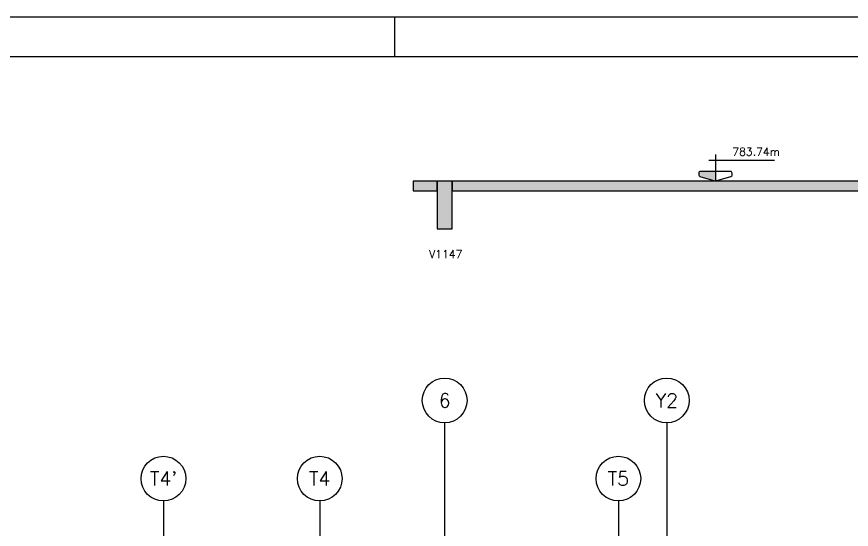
# Model space of a CAD drawing. Extents: x -4723 to 4922, y -2048 to 2452.
# Drawn here: x 746 to 1798, y 1806 to 2452 of the extents above; entities that cross this region are included whole.
import ezdxf
from ezdxf.enums import TextEntityAlignment as Align

# ---------------------------------------------------------------- set-up
doc = ezdxf.new("R2010")
doc.units = 0
doc.header["$LTSCALE"] = 50
doc.header["$MEASUREMENT"] = 0
doc.linetypes.add('EIXO', pattern=[6.8, 6, -0.4, 0, -0.4])
for name, color, linetype in [('F-CORTE', 4, 'CONTINUOUS'), ('F-EIXO', 12, 'EIXO'), ('F-MARGEM', 1, 'CONTINUOUS'), ('F-NÍVEL-VISTA', 2, 'CONTINUOUS'), ('F-SOLIDO-CORTE', 71, 'CONTINUOUS'), ('F-TEXTO', 6, 'CONTINUOUS'), ('F-TEXTO-YELLOW', 2, 'CONTINUOUS')]:
    doc.layers.add(name, color=color, linetype=linetype)
doc.styles.add('MCP', font='simplex.shx')
doc.styles.add('ROMANS', font='simplex.shx')

# ---------------------------------------------------------------- blocks, each defined once
blk = doc.blocks.new('*U150')
at = {"layer": 'F-EIXO'}
blk.add_line((0, 0), (0, -2753.4852), dxfattribs=at)
at = {"layer": 'F-EIXO', "color": 2, "linetype": 'Continuous'}
blk.add_circle((0, 28.2072), 28.2072, dxfattribs=at)
at = {"layer": 'F-TEXTO', "style": 'ROMANS'}
blk.add_attdef('EIXO', text='', height=17.5, rotation=360, dxfattribs=at).set_placement((0, 28.2072), align=Align.MIDDLE_CENTER)
blk = doc.blocks.new('*U161')
at = {"layer": 'F-EIXO'}
blk.add_line((0, 0), (0, -2655), dxfattribs=at)
at = {"layer": 'F-EIXO', "color": 2, "linetype": 'Continuous'}
blk.add_circle((0, 28.2), 28.2, dxfattribs=at)
at = {"layer": 'F-TEXTO', "style": 'ROMANS'}
blk.add_attdef('EIXO', text='', height=17.5, rotation=360, dxfattribs=at).set_placement((0, 28.2), align=Align.MIDDLE_CENTER)
blk = doc.blocks.new('*U177')
at = {"layer": 'F-EIXO'}
blk.add_line((0, 0), (0, -2655), dxfattribs=at)
at = {"layer": 'F-EIXO', "color": 2, "linetype": 'Continuous'}
blk.add_circle((0, 28.2), 28.2, dxfattribs=at)
at = {"layer": 'F-TEXTO', "style": 'ROMANS'}
blk.add_attdef('EIXO', text='', height=17.5, rotation=360, dxfattribs=at).set_placement((0, 28.2), align=Align.MIDDLE_CENTER)
blk = doc.blocks.new('*U171')
at = {"layer": 'F-EIXO'}
blk.add_line((0, 0), (0, -2655), dxfattribs=at)
at = {"layer": 'F-EIXO', "color": 2, "linetype": 'Continuous'}
blk.add_circle((0, 28.2), 28.2, dxfattribs=at)
at = {"layer": 'F-TEXTO', "style": 'ROMANS'}
blk.add_attdef('EIXO', text='', height=17.5, rotation=360, dxfattribs=at).set_placement((0, 28.2), align=Align.MIDDLE_CENTER)
blk = doc.blocks.new('*U178')
at = {"layer": 'F-EIXO'}
blk.add_line((0, 0), (0, -2753.4852), dxfattribs=at)
at = {"layer": 'F-EIXO', "color": 2, "linetype": 'Continuous'}
blk.add_circle((0, 28.2072), 28.2072, dxfattribs=at)
at = {"layer": 'F-TEXTO', "style": 'ROMANS'}
blk.add_attdef('EIXO', text='', height=17.5, rotation=360, dxfattribs=at).set_placement((0, 28.2072), align=Align.MIDDLE_CENTER)
blk = doc.blocks.new('A0-4L_900')
at = {"layer": 'F-MARGEM', "color": 2}
blk.add_line((118.9, 90), (118.9, 89), dxfattribs=at)
blk.add_lwpolyline([(0, 0), (0, 90), (192.9, 90), (192.9, 0)], close=True, dxfattribs=at)
at = {"layer": 'F-MARGEM', "color": 7}
blk.add_lwpolyline([(2.5, 89), (191.9, 89), (191.9, 1), (2.5, 1)], close=True, dxfattribs=at)
blk = doc.blocks.new('Nível - Vista')
at = {"layer": 'F-NÍVEL-VISTA'}
blk.add_hatch(color=71, dxfattribs=at).paths.add_polyline_path([(0, 0.238), (-0.38, 0.238, 0.414214), (-0.42, 0.198), (-0.42, 0.148, 0.331206), (-0.391, 0.11), (-0.011, 0.002, 0.072993), (0, 0)])
at = {"layer": 'F-NÍVEL-VISTA', "color": 2}
for p, q in [((0, 0.67), (0, 0)), ((-0.168, 0.521), (1.493, 0.521))]:
    blk.add_line(p, q, dxfattribs=at)
blk.add_lwpolyline([(-0.011, 0.002, 0.146769), (0.011, 0.002), (0.391, 0.11, 0.331206), (0.42, 0.148), (0.42, 0.198, 0.414214), (0.38, 0.238), (-0.38, 0.238, 0.414214), (-0.42, 0.198), (-0.42, 0.148, 0.331206), (-0.391, 0.11), (-0.011, 0.002, 0.146769), (0.011, 0.002)], format="xyb", dxfattribs=at)
at = {"layer": 'F-TEXTO', "color": 3, "style": 'MCP'}
for tag, p in [('NÍVEL', (1.026, 0.636)), ('NÍVEL_DETALHE', (1.02, 0.186))]:
    blk.add_attdef(tag, text='', height=0.2, dxfattribs=at).set_placement(p, align=Align.CENTER)

msp = doc.modelspace()

# ---------------------------------------------------------------- hatches: boundary and pattern name
at = {"layer": 'F-SOLIDO-CORTE', "linetype": 'Continuous'}
for points in [[(1261.168, 2244.454), (1257.16, 2244.454), (1246, 2244.454), (1246, 2242.85), (1246, 2238.386), (1246, 2232.454), (1250.008, 2232.454), (1261.168, 2232.454), (1268.09, 2232.454), (1276, 2232.454), (1276, 2239.339), (1276, 2242.303), (1276, 2244.454), (1268.09, 2244.454)], [(1276, 2210.025), (1276, 2195.205), (1276, 2184.454), (1279.405, 2184.454), (1290.307, 2184.454), (1295, 2184.454), (1295, 2218.882), (1295, 2233.702), (1295, 2244.454), (1284.098, 2244.454), (1279.405, 2244.454), (1276, 2244.454)], [(1483.725, 2244.454), (1355.987, 2244.454), (1301, 2244.454), (1299.925, 2244.454), (1296.482, 2244.454), (1295, 2244.454), (1295, 2237.568), (1295, 2234.604), (1295, 2232.454), (1298.443, 2232.454), (1299.925, 2232.454), (1301, 2232.454), (1371.943, 2232.454), (1483.725, 2232.454), (1543.09, 2232.454), (1604.257, 2232.454), (1923.569, 2232.454), (1985.171, 2232.454), (2048.641, 2232.454), (2051, 2232.454), (2051, 2235.829), (2051, 2239.307), (2051, 2244.454), (2048.641, 2244.454), (1987.04, 2244.454), (1923.569, 2244.454), (1604.257, 2244.454), (1557.46, 2244.454)]]:
    msp.add_hatch(color=256, dxfattribs=at).paths.add_polyline_path(points, flags=16)

# ---------------------------------------------------------------- linework, layer by layer
at = {"layer": 'F-CORTE', "linetype": 'Continuous'}
msp.add_lwpolyline([(2051, 2244.454), (1483.725, 2244.454), (1295, 2244.454), (1284.098, 2244.454), (1279.405, 2244.454), (1276, 2244.454), (1261.168, 2244.454), (1246, 2244.454), (1246, 2242.85), (1246, 2238.386), (1246, 2232.454), (1250.008, 2232.454), (1261.168, 2232.454), (1268.09, 2232.454), (1276, 2232.454), (1276, 2210.025), (1276, 2184.454), (1279.405, 2184.454), (1290.307, 2184.454), (1295, 2184.454), (1295, 2218.882), (1295, 2232.454), (1298.443, 2232.454), (1299.925, 2232.454), (1301, 2232.454), (1371.943, 2232.454), (1483.725, 2232.454), (1543.09, 2232.454), (1604.257, 2232.454), (1923.569, 2232.454)], dxfattribs=at)
at = {"layer": 'F-SOLIDO-CORTE', "linetype": 'Continuous'}
for points in [[(1261.169, 2244.454), (1257.16, 2244.454), (1246, 2244.454), (1246, 2242.85), (1246, 2238.386), (1246, 2232.454), (1250.008, 2232.454), (1261.169, 2232.454), (1268.09, 2232.454), (1276, 2232.454), (1276, 2239.339), (1276, 2242.303), (1276, 2244.454), (1268.09, 2244.454), (1261.169, 2244.454)], [(1276, 2210.025), (1276, 2195.205), (1276, 2184.454), (1279.405, 2184.454), (1290.307, 2184.454), (1295, 2184.454), (1295, 2218.882), (1295, 2233.702), (1295, 2244.454), (1284.098, 2244.454), (1279.405, 2244.454), (1276, 2244.454), (1276, 2210.025)], [(1483.725, 2244.454), (1355.987, 2244.454), (1301, 2244.454), (1299.925, 2244.454), (1296.482, 2244.454), (1295, 2244.454), (1295, 2237.568), (1295, 2234.604), (1295, 2232.454), (1298.443, 2232.454), (1299.925, 2232.454), (1301, 2232.454), (1371.943, 2232.454), (1483.725, 2232.454), (1543.09, 2232.454), (1604.257, 2232.454), (1923.569, 2232.454)], [(1923.569, 2244.454), (1604.257, 2244.454), (1557.46, 2244.454), (1483.725, 2244.454)]]:
    msp.add_lwpolyline(points, dxfattribs=at)

# ---------------------------------------------------------------- block references
at = {"layer": 'F-EIXO', "linetype": 'Continuous'}
for name, p, values in [('*U178', (1285.5, 1939.842), {'EIXO': '6'}), ('*U150', (1565.5, 1939.842), {'EIXO': 'Y2'}), ('*U177', (931, 1841.357), {'EIXO': "T4'"}), ('*U171', (1128, 1841.357), {'EIXO': 'T4'}), ('*U161', (1504.5, 1841.357), {'EIXO': 'T5'})]:
    msp.add_blockref(name, p, dxfattribs=at).add_auto_attribs(values)
at = {"layer": 'F-MARGEM', "linetype": 'Continuous', "xscale": 50, "yscale": 50, "zscale": 50}
msp.add_blockref('A0-4L_900', (-4722.805, -2048.155), dxfattribs=at)
at = {"layer": 'F-NÍVEL-VISTA', "xscale": 50, "yscale": 50, "zscale": 50}
msp.add_blockref('Nível - Vista', (1626.81, 2244.824), dxfattribs=at).add_auto_attribs({'NÍVEL': '783.74m'})

# ---------------------------------------------------------------- texts
at = {"layer": 'F-TEXTO-YELLOW', "linetype": 'Continuous', "style": 'MCP'}
msp.add_text('V1147', height=10, dxfattribs=at).set_placement((1265.813, 2147.649))

doc.saveas('drawing.dxf')
